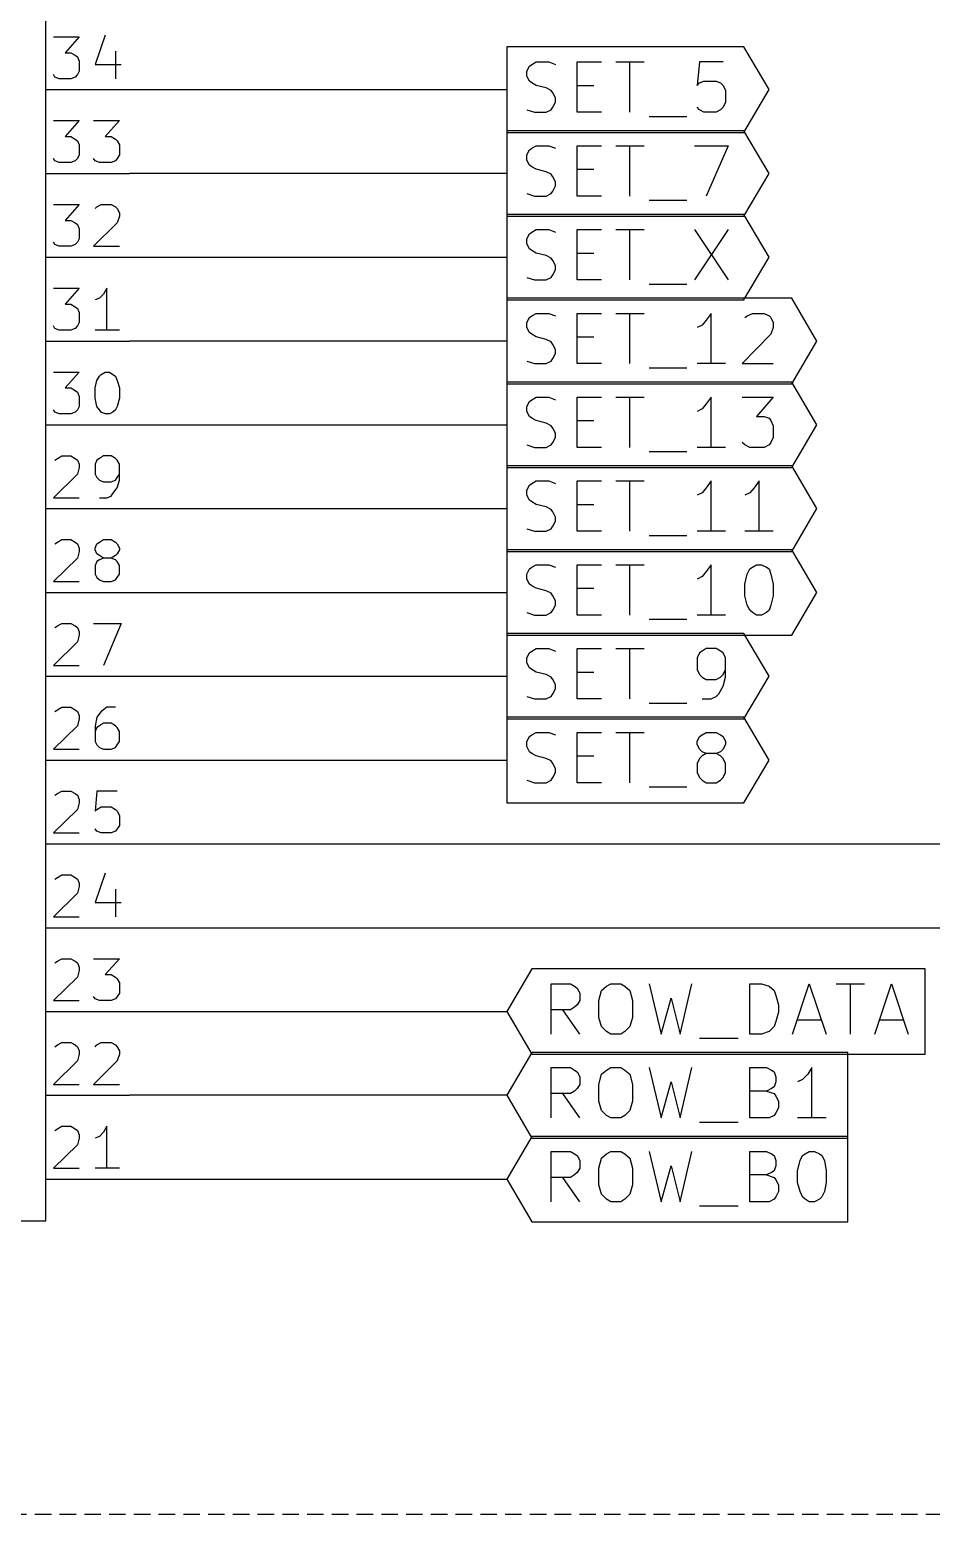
# Model space of a CAD drawing. Extents: x 10 to 287, y -200 to -10.
# Drawn here: x 207.79 to 235.12, y -93.98 to -48.98 of the extents above; entities that cross this region are included whole.
import ezdxf

# ---------------------------------------------------------------- set-up
doc = ezdxf.new("R2010")
doc.units = 0
doc.header["$MEASUREMENT"] = 0
doc.linetypes.add('DASHED', pattern=[0.75, 0.5, -0.25])
for name, color, linetype in [('BLUE3', 171, 'CONTINUOUS'), ('GREEN2', 3, 'CONTINUOUS'), ('LYELLOW', 51, 'CONTINUOUS'), ('RED2', 1, 'CONTINUOUS')]:
    doc.layers.add(name, color=color, linetype=linetype)

msp = doc.modelspace()

# ---------------------------------------------------------------- linework, layer by layer
at = {"layer": 'BLUE3', "linetype": 'DASHED'}
msp.add_line((139.7, -93.98), (281.94, -93.98), dxfattribs=at)
at = {"layer": 'GREEN2', "linetype": 'CONTINUOUS'}
for p, q in [((210.82, -50.8), (222.25, -50.8)), ((222.25, -53.34), (210.82, -53.34)), ((210.82, -55.88), (222.25, -55.88)), ((222.25, -58.42), (210.82, -58.42)), ((210.82, -60.96), (222.25, -60.96)), ((210.82, -63.5), (222.25, -63.5)), ((210.82, -66.04), (222.25, -66.04)), ((210.82, -68.58), (222.25, -68.58)), ((210.82, -71.12), (222.25, -71.12)), ((210.82, -73.66), (236.22, -73.66)), ((210.82, -76.2), (241.3, -76.2)), ((210.82, -78.74), (222.25, -78.74)), ((222.25, -81.28), (210.82, -81.28)), ((210.82, -83.82), (222.25, -83.82))]:
    msp.add_line(p, q, dxfattribs=at)
at = {"layer": 'LYELLOW', "linetype": 'CONTINUOUS'}
for p, q in [((208.28, -85.09), (208.28, -34.29)), ((185.42, -85.09), (208.28, -85.09))]:
    msp.add_line(p, q, dxfattribs=at)
at = {"layer": 'RED2', "linetype": 'CONTINUOUS'}
for p, q in [((208.28, -85.09), (208.28, -34.29)), ((208.509, -49.1998), (209.296, -49.1998)), ((209.296, -49.1998), (208.864, -49.6824)), ((210.083, -49.149), (209.779, -50.038)), ((208.864, -49.6824), (209.042, -49.6824)), ((209.042, -49.6824), (209.169, -49.7586)), ((209.169, -49.7586), (209.245, -49.8094)), ((209.245, -49.8094), (209.296, -49.9364)), ((209.296, -49.9364), (209.296, -50.2412)), ((210.388, -49.6316), (210.388, -50.4698)), ((229.438, -49.5046), (222.25, -49.5046)), ((222.25, -49.5046), (222.25, -50.8)), ((230.2, -50.8), (229.438, -49.5046)), ((208.559, -50.419), (208.509, -50.3428)), ((209.245, -50.3428), (209.169, -50.419)), ((209.296, -50.2412), (209.245, -50.3428)), ((209.779, -50.038), (210.566, -50.038)), ((222.86, -50.2412), (222.936, -50.0888)), ((222.86, -50.3936), (222.86, -50.2412)), ((222.936, -50.546), (222.86, -50.3936)), ((222.936, -50.0888), (223.012, -50.038)), ((223.012, -50.038), (223.139, -49.9618)), ((223.139, -49.9618), (223.52, -49.9618)), ((223.52, -49.9618), (223.723, -50.038)), ((224.384, -51.4858), (224.384, -49.9618)), ((224.384, -49.9618), (225.12, -49.9618)), ((225.552, -49.9618), (226.416, -49.9618)), ((225.984, -51.4858), (225.984, -49.9618)), ((228.092, -49.9618), (228.016, -50.673)), ((228.803, -49.9618), (228.092, -49.9618)), ((208.28, -50.8), (210.82, -50.8)), ((208.686, -50.4698), (208.559, -50.419)), ((209.042, -50.4698), (208.686, -50.4698)), ((209.169, -50.419), (209.042, -50.4698)), ((222.25, -50.8), (222.25, -52.0954)), ((223.012, -50.5968), (222.936, -50.546)), ((223.139, -50.673), (223.012, -50.5968)), ((223.444, -50.7492), (223.139, -50.673)), ((223.596, -50.8254), (223.444, -50.7492)), ((223.647, -50.9016), (223.596, -50.8254)), ((224.384, -50.673), (224.892, -50.673)), ((228.016, -50.673), (228.092, -50.5968)), ((228.092, -50.5968), (228.219, -50.546)), ((228.219, -50.546), (228.6, -50.546)), ((228.6, -50.546), (228.727, -50.5968)), ((228.727, -50.5968), (228.803, -50.673)), ((228.803, -50.673), (228.879, -50.8254)), ((228.879, -50.8254), (228.879, -51.181)), ((229.438, -52.0954), (230.2, -50.8)), ((223.723, -51.054), (223.647, -50.9016)), ((223.647, -51.3334), (223.723, -51.181)), ((223.723, -51.181), (223.723, -51.054)), ((228.879, -51.181), (228.803, -51.3334)), ((208.509, -51.7398), (209.296, -51.7398)), ((209.296, -51.7398), (208.864, -52.2224)), ((209.728, -51.7398), (210.515, -51.7398)), ((210.515, -51.7398), (210.083, -52.2224)), ((222.86, -51.4096), (223.088, -51.4858)), ((223.088, -51.4858), (223.444, -51.4858)), ((223.444, -51.4858), (223.596, -51.4096)), ((223.596, -51.4096), (223.647, -51.3334)), ((225.12, -51.4858), (224.384, -51.4858)), ((226.568, -51.6128), (227.711, -51.6128)), ((228.092, -51.4096), (228.016, -51.3334)), ((228.219, -51.4858), (228.092, -51.4096)), ((228.6, -51.4858), (228.219, -51.4858)), ((228.727, -51.4096), (228.6, -51.4858)), ((228.803, -51.3334), (228.727, -51.4096)), ((229.438, -52.0446), (222.25, -52.0446)), ((222.25, -52.0446), (222.25, -53.34)), ((222.25, -52.0954), (229.438, -52.0954)), ((230.2, -53.34), (229.438, -52.0446)), ((208.864, -52.2224), (209.042, -52.2224)), ((209.042, -52.2224), (209.169, -52.2986)), ((209.169, -52.2986), (209.245, -52.3494)), ((209.245, -52.3494), (209.296, -52.4764)), ((209.296, -52.4764), (209.296, -52.7812)), ((210.083, -52.2224), (210.261, -52.2224)), ((210.261, -52.2224), (210.388, -52.2986)), ((210.388, -52.2986), (210.439, -52.3494)), ((210.439, -52.3494), (210.515, -52.4764)), ((210.515, -52.4764), (210.515, -52.7812)), ((222.86, -52.7812), (222.936, -52.6288)), ((222.936, -52.6288), (223.012, -52.578)), ((223.012, -52.578), (223.139, -52.5018)), ((223.139, -52.5018), (223.52, -52.5018)), ((223.52, -52.5018), (223.723, -52.578)), ((224.384, -54.0258), (224.384, -52.5018)), ((224.384, -52.5018), (225.12, -52.5018)), ((225.552, -52.5018), (226.416, -52.5018)), ((225.984, -54.0258), (225.984, -52.5018)), ((227.94, -52.5018), (228.956, -52.5018)), ((228.956, -52.5018), (228.295, -54.0258)), ((208.559, -52.959), (208.509, -52.8828)), ((208.686, -53.0098), (208.559, -52.959)), ((209.042, -53.0098), (208.686, -53.0098)), ((209.169, -52.959), (209.042, -53.0098)), ((209.245, -52.8828), (209.169, -52.959)), ((209.296, -52.7812), (209.245, -52.8828)), ((209.779, -52.959), (209.728, -52.8828)), ((209.906, -53.0098), (209.779, -52.959)), ((210.261, -53.0098), (209.906, -53.0098)), ((210.388, -52.959), (210.261, -53.0098)), ((210.439, -52.8828), (210.388, -52.959)), ((210.515, -52.7812), (210.439, -52.8828)), ((222.86, -52.9336), (222.86, -52.7812)), ((222.936, -53.086), (222.86, -52.9336)), ((223.012, -53.1368), (222.936, -53.086)), ((208.28, -53.34), (210.82, -53.34)), ((222.25, -53.34), (222.25, -54.6354)), ((223.139, -53.213), (223.012, -53.1368)), ((223.444, -53.2892), (223.139, -53.213)), ((223.596, -53.3654), (223.444, -53.2892)), ((223.647, -53.4416), (223.596, -53.3654)), ((223.723, -53.594), (223.647, -53.4416)), ((224.384, -53.213), (224.892, -53.213)), ((229.438, -54.6354), (230.2, -53.34)), ((222.86, -53.9496), (223.088, -54.0258)), ((223.444, -54.0258), (223.596, -53.9496)), ((223.596, -53.9496), (223.647, -53.8734)), ((223.647, -53.8734), (223.723, -53.721)), ((223.723, -53.721), (223.723, -53.594)), ((208.509, -54.2798), (209.296, -54.2798)), ((209.296, -54.2798), (208.864, -54.7624)), ((209.779, -54.4068), (209.829, -54.356)), ((209.829, -54.356), (209.956, -54.2798)), ((209.956, -54.2798), (210.261, -54.2798)), ((210.261, -54.2798), (210.388, -54.356)), ((210.388, -54.356), (210.439, -54.4068)), ((210.439, -54.4068), (210.515, -54.5338)), ((223.088, -54.0258), (223.444, -54.0258)), ((225.12, -54.0258), (224.384, -54.0258)), ((226.568, -54.1528), (227.711, -54.1528)), ((208.864, -54.7624), (209.042, -54.7624)), ((209.042, -54.7624), (209.169, -54.8386)), ((209.169, -54.8386), (209.245, -54.8894)), ((209.245, -54.8894), (209.296, -55.0164)), ((210.439, -54.8386), (209.728, -55.5498)), ((210.515, -54.6354), (210.439, -54.8386)), ((210.515, -54.5338), (210.515, -54.6354)), ((229.438, -54.5846), (222.25, -54.5846)), ((222.25, -54.5846), (222.25, -55.88)), ((222.25, -54.6354), (229.438, -54.6354)), ((230.2, -55.88), (229.438, -54.5846)), ((209.296, -55.3212), (209.245, -55.4228)), ((209.296, -55.0164), (209.296, -55.3212)), ((222.86, -55.3212), (222.936, -55.1688)), ((222.86, -55.4736), (222.86, -55.3212)), ((222.936, -55.1688), (223.012, -55.118)), ((223.012, -55.118), (223.139, -55.0418)), ((223.139, -55.0418), (223.52, -55.0418)), ((223.52, -55.0418), (223.723, -55.118)), ((224.384, -56.5658), (224.384, -55.0418)), ((224.384, -55.0418), (225.12, -55.0418)), ((225.552, -55.0418), (226.416, -55.0418)), ((225.984, -56.5658), (225.984, -55.0418)), ((227.94, -55.0418), (228.956, -56.5658)), ((228.956, -55.0418), (227.94, -56.5658)), ((208.559, -55.499), (208.509, -55.4228)), ((208.686, -55.5498), (208.559, -55.499)), ((209.042, -55.5498), (208.686, -55.5498)), ((209.169, -55.499), (209.042, -55.5498)), ((209.245, -55.4228), (209.169, -55.499)), ((209.728, -55.5498), (210.515, -55.5498)), ((222.936, -55.626), (222.86, -55.4736)), ((223.012, -55.6768), (222.936, -55.626)), ((223.139, -55.753), (223.012, -55.6768)), ((223.444, -55.8292), (223.139, -55.753)), ((224.384, -55.753), (224.892, -55.753)), ((208.28, -55.88), (210.82, -55.88)), ((222.25, -55.88), (222.25, -57.1754)), ((223.596, -55.9054), (223.444, -55.8292)), ((223.647, -55.9816), (223.596, -55.9054)), ((223.723, -56.134), (223.647, -55.9816)), ((223.723, -56.261), (223.723, -56.134)), ((229.438, -57.1754), (230.2, -55.88)), ((222.86, -56.4896), (223.088, -56.5658)), ((223.088, -56.5658), (223.444, -56.5658)), ((223.444, -56.5658), (223.596, -56.4896)), ((223.596, -56.4896), (223.647, -56.4134)), ((223.647, -56.4134), (223.723, -56.261)), ((225.12, -56.5658), (224.384, -56.5658)), ((226.568, -56.6928), (227.711, -56.6928)), ((208.509, -56.8198), (209.296, -56.8198)), ((209.296, -56.8198), (208.864, -57.3024)), ((209.906, -57.1246), (209.779, -57.1754)), ((210.033, -56.9976), (209.906, -57.1246)), ((210.134, -56.8198), (210.033, -56.9976)), ((210.134, -58.0898), (210.134, -56.8198)), ((230.886, -57.1246), (222.25, -57.1246)), ((222.25, -57.1246), (222.25, -58.42)), ((231.648, -58.42), (230.886, -57.1246)), ((208.864, -57.3024), (209.042, -57.3024)), ((209.042, -57.3024), (209.169, -57.3786)), ((209.169, -57.3786), (209.245, -57.4294)), ((209.245, -57.4294), (209.296, -57.5564)), ((209.296, -57.5564), (209.296, -57.8612)), ((222.25, -57.1754), (229.438, -57.1754)), ((223.012, -57.658), (223.139, -57.5818)), ((223.139, -57.5818), (223.52, -57.5818)), ((223.52, -57.5818), (223.723, -57.658)), ((224.384, -59.1058), (224.384, -57.5818)), ((224.384, -57.5818), (225.12, -57.5818)), ((225.552, -57.5818), (226.416, -57.5818)), ((225.984, -59.1058), (225.984, -57.5818)), ((228.448, -57.5818), (228.295, -57.785)), ((228.448, -59.1058), (228.448, -57.5818)), ((229.54, -57.658), (229.692, -57.5818)), ((229.692, -57.5818), (230.048, -57.5818)), ((230.048, -57.5818), (230.2, -57.658)), ((208.559, -58.039), (208.509, -57.9628)), ((208.686, -58.0898), (208.559, -58.039)), ((209.169, -58.039), (209.042, -58.0898)), ((209.245, -57.9628), (209.169, -58.039)), ((209.296, -57.8612), (209.245, -57.9628)), ((222.86, -57.8612), (222.936, -57.7088)), ((222.86, -58.0136), (222.86, -57.8612)), ((222.936, -58.166), (222.86, -58.0136)), ((222.936, -57.7088), (223.012, -57.658)), ((228.168, -57.9374), (228.016, -58.0136)), ((228.295, -57.785), (228.168, -57.9374)), ((229.464, -57.7088), (229.54, -57.658)), ((230.2, -57.658), (230.251, -57.7088)), ((230.251, -57.7088), (230.327, -57.8612)), ((230.327, -58.0136), (230.251, -58.2168)), ((230.327, -57.8612), (230.327, -58.0136)), ((208.28, -58.42), (210.82, -58.42)), ((209.042, -58.0898), (208.686, -58.0898)), ((210.515, -58.0898), (209.779, -58.0898)), ((222.25, -58.42), (222.25, -59.7154)), ((223.012, -58.2168), (222.936, -58.166)), ((223.139, -58.293), (223.012, -58.2168)), ((223.444, -58.3692), (223.139, -58.293)), ((223.596, -58.4454), (223.444, -58.3692)), ((223.647, -58.5216), (223.596, -58.4454)), ((224.384, -58.293), (224.892, -58.293)), ((230.251, -58.2168), (229.387, -59.1058)), ((230.886, -59.7154), (231.648, -58.42)), ((223.723, -58.674), (223.647, -58.5216)), ((223.647, -58.9534), (223.723, -58.801)), ((223.723, -58.801), (223.723, -58.674)), ((208.509, -59.3598), (209.296, -59.3598)), ((209.296, -59.3598), (208.864, -59.8424)), ((209.956, -59.436), (210.083, -59.3598)), ((210.083, -59.3598), (210.21, -59.3598)), ((210.21, -59.3598), (210.312, -59.436)), ((222.86, -59.0296), (223.088, -59.1058)), ((223.088, -59.1058), (223.444, -59.1058)), ((223.444, -59.1058), (223.596, -59.0296)), ((223.596, -59.0296), (223.647, -58.9534)), ((225.12, -59.1058), (224.384, -59.1058)), ((226.568, -59.2328), (227.711, -59.2328)), ((228.879, -59.1058), (228.016, -59.1058)), ((229.387, -59.1058), (230.327, -59.1058)), ((208.864, -59.8424), (209.042, -59.8424)), ((209.042, -59.8424), (209.169, -59.9186)), ((209.779, -59.8424), (209.829, -59.6138)), ((209.779, -60.1472), (209.779, -59.8424)), ((209.829, -59.6138), (209.906, -59.4868)), ((209.906, -59.4868), (209.956, -59.436)), ((210.312, -59.436), (210.388, -59.4868)), ((210.388, -59.4868), (210.439, -59.6138)), ((210.439, -59.6138), (210.515, -59.8424)), ((210.515, -59.8424), (210.515, -60.1472)), ((230.886, -59.6646), (222.25, -59.6646)), ((222.25, -59.6646), (222.25, -60.96)), ((222.25, -59.7154), (230.886, -59.7154)), ((231.648, -60.96), (230.886, -59.6646)), ((209.169, -59.9186), (209.245, -59.9694)), ((209.245, -59.9694), (209.296, -60.0964)), ((209.296, -60.0964), (209.296, -60.4012)), ((209.829, -60.4012), (209.779, -60.1472)), ((210.515, -60.1472), (210.439, -60.4012)), ((222.86, -60.4012), (222.936, -60.2488)), ((222.936, -60.2488), (223.012, -60.198)), ((223.012, -60.198), (223.139, -60.1218)), ((223.139, -60.1218), (223.52, -60.1218)), ((223.52, -60.1218), (223.723, -60.198)), ((224.384, -61.6458), (224.384, -60.1218)), ((224.384, -60.1218), (225.12, -60.1218)), ((225.552, -60.1218), (226.416, -60.1218)), ((225.984, -61.6458), (225.984, -60.1218)), ((228.448, -60.1218), (228.295, -60.325)), ((228.448, -61.6458), (228.448, -60.1218)), ((229.387, -60.1218), (230.327, -60.1218)), ((230.327, -60.1218), (229.819, -60.706)), ((208.559, -60.579), (208.509, -60.5028)), ((208.686, -60.6298), (208.559, -60.579)), ((209.042, -60.6298), (208.686, -60.6298)), ((209.169, -60.579), (209.042, -60.6298)), ((209.245, -60.5028), (209.169, -60.579)), ((209.296, -60.4012), (209.245, -60.5028)), ((209.906, -60.5028), (209.829, -60.4012)), ((209.956, -60.579), (209.906, -60.5028)), ((210.083, -60.6298), (209.956, -60.579)), ((210.21, -60.6298), (210.083, -60.6298)), ((210.312, -60.579), (210.21, -60.6298)), ((210.388, -60.5028), (210.312, -60.579)), ((210.439, -60.4012), (210.388, -60.5028)), ((222.86, -60.5536), (222.86, -60.4012)), ((222.936, -60.706), (222.86, -60.5536)), ((223.012, -60.7568), (222.936, -60.706)), ((228.168, -60.4774), (228.016, -60.5536)), ((228.295, -60.325), (228.168, -60.4774)), ((229.819, -60.706), (230.048, -60.706)), ((230.048, -60.706), (230.2, -60.7568)), ((208.28, -60.96), (210.82, -60.96)), ((222.25, -60.96), (222.25, -62.2554)), ((223.139, -60.833), (223.012, -60.7568)), ((223.444, -60.9092), (223.139, -60.833)), ((223.596, -60.9854), (223.444, -60.9092)), ((223.647, -61.0616), (223.596, -60.9854)), ((223.723, -61.214), (223.647, -61.0616)), ((224.384, -60.833), (224.892, -60.833)), ((230.2, -60.7568), (230.251, -60.833)), ((230.251, -60.833), (230.327, -60.9854)), ((230.327, -60.9854), (230.327, -61.341)), ((230.886, -62.2554), (231.648, -60.96)), ((222.86, -61.5696), (223.088, -61.6458)), ((223.444, -61.6458), (223.596, -61.5696)), ((223.596, -61.5696), (223.647, -61.4934)), ((223.647, -61.4934), (223.723, -61.341)), ((223.723, -61.341), (223.723, -61.214)), ((229.464, -61.5696), (229.387, -61.4934)), ((229.616, -61.6458), (229.464, -61.5696)), ((230.2, -61.5696), (230.048, -61.6458)), ((230.251, -61.4934), (230.2, -61.5696)), ((230.327, -61.341), (230.251, -61.4934)), ((208.559, -62.0268), (208.636, -61.976)), ((208.636, -61.976), (208.763, -61.8998)), ((208.763, -61.8998), (209.042, -61.8998)), ((209.042, -61.8998), (209.169, -61.976)), ((209.169, -61.976), (209.245, -62.0268)), ((209.245, -62.0268), (209.296, -62.1538)), ((209.829, -62.0268), (209.779, -62.1538)), ((209.906, -61.976), (209.829, -62.0268)), ((210.033, -61.8998), (209.906, -61.976)), ((210.261, -61.8998), (210.033, -61.8998)), ((210.388, -61.976), (210.261, -61.8998)), ((210.439, -62.0268), (210.388, -61.976)), ((210.515, -62.1538), (210.439, -62.0268)), ((223.088, -61.6458), (223.444, -61.6458)), ((225.12, -61.6458), (224.384, -61.6458)), ((226.568, -61.7728), (227.711, -61.7728)), ((228.879, -61.6458), (228.016, -61.6458)), ((230.048, -61.6458), (229.616, -61.6458)), ((209.245, -62.4586), (208.509, -63.1698)), ((209.296, -62.2554), (209.245, -62.4586)), ((209.296, -62.1538), (209.296, -62.2554)), ((209.779, -62.1538), (209.779, -62.4586)), ((209.779, -62.4586), (209.829, -62.5602)), ((210.439, -62.5602), (210.515, -62.4586)), ((210.515, -62.6364), (210.515, -62.1538)), ((230.886, -62.2046), (222.25, -62.2046)), ((222.25, -62.2046), (222.25, -63.5)), ((222.25, -62.2554), (230.886, -62.2554)), ((231.648, -63.5), (230.886, -62.2046)), ((209.829, -62.5602), (209.906, -62.6364)), ((209.906, -62.6364), (210.033, -62.6872)), ((210.033, -62.6872), (210.261, -62.6872)), ((210.261, -62.6872), (210.388, -62.6364)), ((210.312, -63.0428), (210.439, -62.865)), ((210.388, -62.6364), (210.439, -62.5602)), ((210.439, -62.865), (210.515, -62.6364)), ((222.86, -62.9412), (222.936, -62.7888)), ((222.86, -63.0936), (222.86, -62.9412)), ((222.936, -62.7888), (223.012, -62.738)), ((223.012, -62.738), (223.139, -62.6618)), ((223.139, -62.6618), (223.52, -62.6618)), ((223.52, -62.6618), (223.723, -62.738)), ((224.384, -64.1858), (224.384, -62.6618)), ((224.384, -62.6618), (225.12, -62.6618)), ((225.552, -62.6618), (226.416, -62.6618)), ((225.984, -64.1858), (225.984, -62.6618)), ((228.295, -62.865), (228.168, -63.0174)), ((228.448, -62.6618), (228.295, -62.865)), ((228.448, -64.1858), (228.448, -62.6618)), ((229.743, -62.865), (229.616, -63.0174)), ((229.895, -62.6618), (229.743, -62.865)), ((229.895, -64.1858), (229.895, -62.6618)), ((208.509, -63.1698), (209.296, -63.1698)), ((209.906, -63.1698), (210.134, -63.1698)), ((210.134, -63.1698), (210.261, -63.119)), ((210.261, -63.119), (210.312, -63.0428)), ((222.936, -63.246), (222.86, -63.0936)), ((223.012, -63.2968), (222.936, -63.246)), ((223.139, -63.373), (223.012, -63.2968)), ((223.444, -63.4492), (223.139, -63.373)), ((224.384, -63.373), (224.892, -63.373)), ((228.168, -63.0174), (228.016, -63.0936)), ((229.616, -63.0174), (229.464, -63.0936)), ((208.28, -63.5), (210.82, -63.5)), ((222.25, -63.5), (222.25, -64.7954)), ((223.596, -63.5254), (223.444, -63.4492)), ((223.647, -63.6016), (223.596, -63.5254)), ((223.723, -63.754), (223.647, -63.6016)), ((223.647, -64.0334), (223.723, -63.881)), ((223.723, -63.881), (223.723, -63.754)), ((230.886, -64.7954), (231.648, -63.5)), ((222.86, -64.1096), (223.088, -64.1858)), ((223.088, -64.1858), (223.444, -64.1858)), ((223.444, -64.1858), (223.596, -64.1096)), ((223.596, -64.1096), (223.647, -64.0334)), ((225.12, -64.1858), (224.384, -64.1858)), ((226.568, -64.3128), (227.711, -64.3128)), ((228.879, -64.1858), (228.016, -64.1858)), ((230.327, -64.1858), (229.464, -64.1858)), ((208.559, -64.5668), (208.636, -64.516)), ((208.636, -64.516), (208.763, -64.4398)), ((208.763, -64.4398), (209.042, -64.4398)), ((209.042, -64.4398), (209.169, -64.516)), ((209.169, -64.516), (209.245, -64.5668)), ((209.245, -64.5668), (209.296, -64.6938)), ((209.296, -64.6938), (209.296, -64.7954)), ((209.779, -64.6938), (209.829, -64.5668)), ((209.779, -64.7446), (209.779, -64.6938)), ((209.829, -64.8716), (209.779, -64.7446)), ((209.829, -64.5668), (209.906, -64.516)), ((209.906, -64.516), (210.033, -64.4398)), ((210.033, -64.4398), (210.261, -64.4398)), ((210.261, -64.4398), (210.388, -64.516)), ((210.388, -64.516), (210.439, -64.5668)), ((210.439, -64.5668), (210.515, -64.6938)), ((210.515, -64.7446), (210.439, -64.8716)), ((210.515, -64.6938), (210.515, -64.7446)), ((230.886, -64.7446), (222.25, -64.7446)), ((222.25, -64.7446), (222.25, -66.04)), ((231.648, -66.04), (230.886, -64.7446)), ((209.245, -64.9986), (208.509, -65.7098)), ((209.296, -64.7954), (209.245, -64.9986)), ((209.829, -65.1002), (209.779, -65.2272)), ((209.779, -65.2272), (209.779, -65.4812)), ((209.906, -64.9224), (209.829, -64.8716)), ((209.906, -65.0494), (209.829, -65.1002)), ((210.033, -64.9986), (209.906, -64.9224)), ((210.033, -64.9986), (209.906, -65.0494)), ((210.261, -64.9986), (210.033, -64.9986)), ((210.388, -64.9224), (210.261, -64.9986)), ((210.388, -65.0494), (210.261, -64.9986)), ((210.439, -64.8716), (210.388, -64.9224)), ((210.439, -65.1002), (210.388, -65.0494)), ((210.515, -65.2272), (210.439, -65.1002)), ((210.515, -65.4812), (210.515, -65.2272)), ((222.25, -64.7954), (230.886, -64.7954)), ((223.012, -65.278), (223.139, -65.2018)), ((223.139, -65.2018), (223.52, -65.2018)), ((223.52, -65.2018), (223.723, -65.278)), ((224.384, -66.7258), (224.384, -65.2018)), ((224.384, -65.2018), (225.12, -65.2018)), ((225.552, -65.2018), (226.416, -65.2018)), ((225.984, -66.7258), (225.984, -65.2018)), ((228.448, -65.2018), (228.295, -65.405)), ((228.448, -66.7258), (228.448, -65.2018)), ((229.692, -65.278), (229.819, -65.2018)), ((229.819, -65.2018), (229.972, -65.2018)), ((229.972, -65.2018), (230.124, -65.278)), ((209.779, -65.4812), (209.829, -65.5828)), ((209.829, -65.5828), (209.906, -65.659)), ((209.906, -65.659), (210.033, -65.7098)), ((210.261, -65.7098), (210.388, -65.659)), ((210.388, -65.659), (210.439, -65.5828)), ((210.439, -65.5828), (210.515, -65.4812)), ((222.86, -65.4812), (222.936, -65.3288)), ((222.86, -65.6336), (222.86, -65.4812)), ((222.936, -65.786), (222.86, -65.6336)), ((222.936, -65.3288), (223.012, -65.278)), ((228.168, -65.5574), (228.016, -65.6336)), ((228.295, -65.405), (228.168, -65.5574)), ((229.464, -65.786), (229.54, -65.4812)), ((229.54, -65.4812), (229.616, -65.3288)), ((229.616, -65.3288), (229.692, -65.278)), ((230.124, -65.278), (230.2, -65.3288)), ((230.2, -65.3288), (230.251, -65.4812)), ((230.251, -65.4812), (230.327, -65.786)), ((208.28, -66.04), (210.82, -66.04)), ((208.509, -65.7098), (209.296, -65.7098)), ((210.033, -65.7098), (210.261, -65.7098)), ((222.25, -66.04), (222.25, -67.3354)), ((223.012, -65.8368), (222.936, -65.786)), ((223.139, -65.913), (223.012, -65.8368)), ((223.444, -65.9892), (223.139, -65.913)), ((223.596, -66.0654), (223.444, -65.9892)), ((223.647, -66.1416), (223.596, -66.0654)), ((223.723, -66.294), (223.647, -66.1416)), ((224.384, -65.913), (224.892, -65.913)), ((229.464, -66.1416), (229.464, -65.786)), ((229.54, -66.421), (229.464, -66.1416)), ((230.327, -66.1416), (230.251, -66.421)), ((230.327, -65.786), (230.327, -66.1416)), ((230.886, -67.3354), (231.648, -66.04)), ((223.596, -66.6496), (223.647, -66.5734)), ((223.647, -66.5734), (223.723, -66.421)), ((223.723, -66.421), (223.723, -66.294)), ((229.616, -66.5734), (229.54, -66.421)), ((229.692, -66.6496), (229.616, -66.5734)), ((230.2, -66.5734), (230.124, -66.6496)), ((230.251, -66.421), (230.2, -66.5734)), ((208.636, -67.056), (208.763, -66.9798)), ((208.763, -66.9798), (209.042, -66.9798)), ((209.042, -66.9798), (209.169, -67.056)), ((209.728, -66.9798), (210.566, -66.9798)), ((210.566, -66.9798), (210.033, -68.2498)), ((222.86, -66.6496), (223.088, -66.7258)), ((223.088, -66.7258), (223.444, -66.7258)), ((223.444, -66.7258), (223.596, -66.6496)), ((225.12, -66.7258), (224.384, -66.7258)), ((226.568, -66.8528), (227.711, -66.8528)), ((228.879, -66.7258), (228.016, -66.7258)), ((229.819, -66.7258), (229.692, -66.6496)), ((229.972, -66.7258), (229.819, -66.7258)), ((230.124, -66.6496), (229.972, -66.7258)), ((208.559, -67.1068), (208.636, -67.056)), ((209.169, -67.056), (209.245, -67.1068)), ((209.245, -67.1068), (209.296, -67.2338)), ((209.296, -67.3354), (209.245, -67.5386)), ((209.296, -67.2338), (209.296, -67.3354)), ((229.438, -67.2846), (222.25, -67.2846)), ((222.25, -67.2846), (222.25, -68.58)), ((222.25, -67.3354), (230.886, -67.3354)), ((230.2, -68.58), (229.438, -67.2846)), ((209.245, -67.5386), (208.509, -68.2498)), ((222.86, -68.0212), (222.936, -67.8688)), ((222.936, -67.8688), (223.012, -67.818)), ((223.012, -67.818), (223.139, -67.7418)), ((223.139, -67.7418), (223.52, -67.7418)), ((223.52, -67.7418), (223.723, -67.818)), ((224.384, -69.2658), (224.384, -67.7418)), ((224.384, -67.7418), (225.12, -67.7418)), ((225.552, -67.7418), (226.416, -67.7418)), ((225.984, -69.2658), (225.984, -67.7418)), ((228.092, -67.8688), (228.016, -68.0212)), ((228.168, -67.818), (228.092, -67.8688)), ((228.295, -67.7418), (228.168, -67.818)), ((228.6, -67.7418), (228.295, -67.7418)), ((228.727, -67.818), (228.6, -67.7418)), ((228.803, -67.8688), (228.727, -67.818)), ((228.879, -68.0212), (228.803, -67.8688)), ((208.509, -68.2498), (209.296, -68.2498)), ((222.86, -68.1736), (222.86, -68.0212)), ((222.936, -68.326), (222.86, -68.1736)), ((223.012, -68.3768), (222.936, -68.326)), ((223.139, -68.453), (223.012, -68.3768)), ((228.016, -68.0212), (228.016, -68.3768)), ((228.016, -68.3768), (228.092, -68.5292)), ((228.803, -68.5292), (228.879, -68.3768)), ((228.879, -68.6054), (228.879, -68.0212)), ((208.28, -68.58), (210.82, -68.58)), ((222.25, -68.58), (222.25, -69.8754)), ((223.444, -68.5292), (223.139, -68.453)), ((223.596, -68.6054), (223.444, -68.5292)), ((223.647, -68.6816), (223.596, -68.6054)), ((223.723, -68.834), (223.647, -68.6816)), ((223.723, -68.961), (223.723, -68.834)), ((224.384, -68.453), (224.892, -68.453)), ((228.092, -68.5292), (228.168, -68.6054)), ((228.168, -68.6054), (228.295, -68.6816)), ((228.295, -68.6816), (228.6, -68.6816)), ((228.6, -68.6816), (228.727, -68.6054)), ((228.727, -68.6054), (228.803, -68.5292)), ((228.803, -68.8848), (228.879, -68.6054)), ((229.438, -69.8754), (230.2, -68.58)), ((222.86, -69.1896), (223.088, -69.2658)), ((223.088, -69.2658), (223.444, -69.2658)), ((223.444, -69.2658), (223.596, -69.1896)), ((223.596, -69.1896), (223.647, -69.1134)), ((223.647, -69.1134), (223.723, -68.961)), ((225.12, -69.2658), (224.384, -69.2658)), ((228.168, -69.2658), (228.448, -69.2658)), ((228.448, -69.2658), (228.6, -69.1896)), ((228.6, -69.1896), (228.676, -69.1134)), ((228.676, -69.1134), (228.803, -68.8848)), ((208.559, -69.6468), (208.636, -69.596)), ((208.636, -69.596), (208.763, -69.5198)), ((208.763, -69.5198), (209.042, -69.5198)), ((209.042, -69.5198), (209.169, -69.596)), ((209.169, -69.596), (209.245, -69.6468)), ((209.245, -69.6468), (209.296, -69.7738)), ((209.956, -69.6468), (209.829, -69.8246)), ((210.033, -69.596), (209.956, -69.6468)), ((210.134, -69.5198), (210.033, -69.596)), ((210.388, -69.5198), (210.134, -69.5198)), ((226.568, -69.3928), (227.711, -69.3928)), ((209.245, -70.0786), (208.509, -70.7898)), ((209.296, -69.8754), (209.245, -70.0786)), ((209.296, -69.7738), (209.296, -69.8754)), ((209.829, -69.8246), (209.779, -70.0786)), ((209.779, -70.0786), (209.779, -70.5612)), ((209.829, -70.1294), (209.779, -70.2564)), ((209.906, -70.0786), (209.829, -70.1294)), ((210.033, -70.0024), (209.906, -70.0786)), ((210.261, -70.0024), (210.033, -70.0024)), ((210.388, -70.0786), (210.261, -70.0024)), ((210.439, -70.1294), (210.388, -70.0786)), ((210.515, -70.2564), (210.439, -70.1294)), ((229.438, -69.8246), (222.25, -69.8246)), ((222.25, -69.8246), (222.25, -71.12)), ((222.25, -69.8754), (229.438, -69.8754)), ((230.2, -71.12), (229.438, -69.8246)), ((209.779, -70.5612), (209.829, -70.6628)), ((210.439, -70.6628), (210.515, -70.5612)), ((210.515, -70.5612), (210.515, -70.2564)), ((222.86, -70.5612), (222.936, -70.4088)), ((222.86, -70.7136), (222.86, -70.5612)), ((222.936, -70.4088), (223.012, -70.358)), ((223.012, -70.358), (223.139, -70.2818)), ((223.139, -70.2818), (223.52, -70.2818)), ((223.52, -70.2818), (223.723, -70.358)), ((224.384, -71.8058), (224.384, -70.2818)), ((224.384, -70.2818), (225.12, -70.2818)), ((225.552, -70.2818), (226.416, -70.2818)), ((225.984, -71.8058), (225.984, -70.2818)), ((228.016, -70.5612), (228.092, -70.4088)), ((228.016, -70.6374), (228.016, -70.5612)), ((228.092, -70.7898), (228.016, -70.6374)), ((228.092, -70.4088), (228.168, -70.358)), ((228.168, -70.358), (228.295, -70.2818)), ((228.295, -70.2818), (228.6, -70.2818)), ((228.6, -70.2818), (228.727, -70.358)), ((228.727, -70.358), (228.803, -70.4088)), ((228.803, -70.4088), (228.879, -70.5612)), ((228.879, -70.6374), (228.803, -70.7898)), ((228.879, -70.5612), (228.879, -70.6374)), ((208.509, -70.7898), (209.296, -70.7898)), ((209.829, -70.6628), (209.906, -70.739)), ((209.906, -70.739), (210.033, -70.7898)), ((210.033, -70.7898), (210.261, -70.7898)), ((210.261, -70.7898), (210.388, -70.739)), ((210.388, -70.739), (210.439, -70.6628)), ((222.936, -70.866), (222.86, -70.7136)), ((223.012, -70.9168), (222.936, -70.866)), ((223.139, -70.993), (223.012, -70.9168)), ((223.444, -71.0692), (223.139, -70.993)), ((223.596, -71.1454), (223.444, -71.0692)), ((224.384, -70.993), (224.892, -70.993)), ((228.092, -71.0692), (228.016, -71.2216)), ((228.168, -70.866), (228.092, -70.7898)), ((228.168, -70.993), (228.092, -71.0692)), ((228.295, -70.9168), (228.168, -70.866)), ((228.295, -70.9168), (228.168, -70.993)), ((228.6, -70.9168), (228.295, -70.9168)), ((228.727, -70.866), (228.6, -70.9168)), ((228.727, -70.993), (228.6, -70.9168)), ((228.803, -70.7898), (228.727, -70.866)), ((228.803, -71.0692), (228.727, -70.993)), ((228.879, -71.2216), (228.803, -71.0692)), ((208.28, -71.12), (210.82, -71.12)), ((222.25, -71.12), (222.25, -72.4154)), ((223.647, -71.2216), (223.596, -71.1454)), ((223.723, -71.374), (223.647, -71.2216)), ((223.647, -71.6534), (223.723, -71.501)), ((223.723, -71.501), (223.723, -71.374)), ((228.016, -71.2216), (228.016, -71.501)), ((228.016, -71.501), (228.092, -71.6534)), ((228.803, -71.6534), (228.879, -71.501)), ((228.879, -71.501), (228.879, -71.2216)), ((229.438, -72.4154), (230.2, -71.12)), ((222.86, -71.7296), (223.088, -71.8058)), ((223.088, -71.8058), (223.444, -71.8058)), ((223.444, -71.8058), (223.596, -71.7296)), ((223.596, -71.7296), (223.647, -71.6534)), ((225.12, -71.8058), (224.384, -71.8058)), ((226.568, -71.9328), (227.711, -71.9328)), ((228.092, -71.6534), (228.168, -71.7296)), ((228.168, -71.7296), (228.295, -71.8058)), ((228.295, -71.8058), (228.6, -71.8058)), ((228.6, -71.8058), (228.727, -71.7296)), ((228.727, -71.7296), (228.803, -71.6534)), ((208.559, -72.1868), (208.636, -72.136)), ((208.636, -72.136), (208.763, -72.0598)), ((208.763, -72.0598), (209.042, -72.0598)), ((209.042, -72.0598), (209.169, -72.136)), ((209.169, -72.136), (209.245, -72.1868)), ((209.245, -72.1868), (209.296, -72.3138)), ((209.296, -72.4154), (209.245, -72.6186)), ((209.296, -72.3138), (209.296, -72.4154)), ((209.829, -72.0598), (209.779, -72.6694)), ((210.439, -72.0598), (209.829, -72.0598)), ((222.25, -72.4154), (229.438, -72.4154)), ((209.245, -72.6186), (208.509, -73.3298)), ((209.779, -72.6694), (209.829, -72.6186)), ((209.829, -72.6186), (209.956, -72.5424)), ((209.956, -72.5424), (210.261, -72.5424)), ((210.261, -72.5424), (210.388, -72.6186)), ((210.388, -72.6186), (210.439, -72.6694)), ((210.439, -72.6694), (210.515, -72.7964)), ((210.515, -72.7964), (210.515, -73.1012)), ((208.509, -73.3298), (209.296, -73.3298)), ((209.829, -73.279), (209.779, -73.2028)), ((209.956, -73.3298), (209.829, -73.279)), ((210.261, -73.3298), (209.956, -73.3298)), ((210.388, -73.279), (210.261, -73.3298)), ((210.439, -73.2028), (210.388, -73.279)), ((210.515, -73.1012), (210.439, -73.2028)), ((208.28, -73.66), (210.82, -73.66)), ((208.559, -74.7268), (208.636, -74.676)), ((208.636, -74.676), (208.763, -74.5998)), ((208.763, -74.5998), (209.042, -74.5998)), ((209.042, -74.5998), (209.169, -74.676)), ((209.169, -74.676), (209.245, -74.7268)), ((210.083, -74.549), (209.779, -75.438)), ((209.245, -74.7268), (209.296, -74.8538)), ((209.296, -74.9554), (209.245, -75.1586)), ((209.296, -74.8538), (209.296, -74.9554)), ((210.388, -75.0316), (210.388, -75.8698)), ((209.245, -75.1586), (208.509, -75.8698)), ((209.779, -75.438), (210.566, -75.438)), ((208.509, -75.8698), (209.296, -75.8698)), ((208.28, -76.2), (210.82, -76.2)), ((208.559, -77.2668), (208.636, -77.216)), ((208.636, -77.216), (208.763, -77.1398)), ((208.763, -77.1398), (209.042, -77.1398)), ((209.042, -77.1398), (209.169, -77.216)), ((209.169, -77.216), (209.245, -77.2668)), ((209.245, -77.2668), (209.296, -77.3938)), ((209.728, -77.1398), (210.515, -77.1398)), ((210.515, -77.1398), (210.083, -77.6224)), ((209.245, -77.6986), (208.509, -78.4098)), ((209.296, -77.4954), (209.245, -77.6986)), ((209.296, -77.3938), (209.296, -77.4954)), ((210.083, -77.6224), (210.261, -77.6224)), ((210.261, -77.6224), (210.388, -77.6986)), ((210.388, -77.6986), (210.439, -77.7494)), ((210.439, -77.7494), (210.515, -77.8764)), ((223.012, -77.4446), (222.25, -78.74)), ((234.925, -77.4446), (223.012, -77.4446)), ((234.925, -78.74), (234.925, -77.4446)), ((209.779, -78.359), (209.728, -78.2828)), ((210.439, -78.2828), (210.388, -78.359)), ((210.515, -78.1812), (210.439, -78.2828)), ((210.515, -77.8764), (210.515, -78.1812)), ((223.596, -79.4258), (223.596, -77.9018)), ((223.596, -77.9018), (224.18, -77.9018)), ((224.18, -77.9018), (224.307, -77.978)), ((224.307, -77.978), (224.384, -78.0288)), ((224.384, -78.0288), (224.46, -78.1812)), ((224.46, -78.1812), (224.46, -78.4098)), ((225.044, -78.4098), (225.12, -78.105)), ((225.12, -78.105), (225.273, -77.978)), ((225.273, -77.978), (225.4, -77.9018)), ((225.4, -77.9018), (225.704, -77.9018)), ((225.704, -77.9018), (225.831, -77.978)), ((225.831, -77.978), (225.984, -78.105)), ((225.984, -78.105), (226.06, -78.4098)), ((226.568, -77.9018), (226.924, -79.4258)), ((227.508, -79.4258), (227.863, -77.9018)), ((229.616, -79.4258), (229.616, -77.9018)), ((229.616, -77.9018), (229.972, -77.9018)), ((229.972, -77.9018), (230.2, -77.978)), ((230.2, -77.978), (230.353, -78.105)), ((230.353, -78.105), (230.403, -78.2574)), ((230.403, -78.2574), (230.48, -78.5368)), ((230.911, -79.4258), (231.419, -77.9018)), ((231.419, -77.9018), (231.927, -79.4258)), ((232.232, -77.9018), (233.096, -77.9018)), ((232.664, -79.4258), (232.664, -77.9018)), ((233.401, -79.4258), (233.909, -77.9018)), ((233.909, -77.9018), (234.417, -79.4258)), ((208.28, -78.74), (210.82, -78.74)), ((208.509, -78.4098), (209.296, -78.4098)), ((209.906, -78.4098), (209.779, -78.359)), ((210.261, -78.4098), (209.906, -78.4098)), ((210.388, -78.359), (210.261, -78.4098)), ((222.25, -78.74), (223.012, -80.0354)), ((224.18, -78.6892), (223.596, -78.6892)), ((224.46, -79.4258), (223.952, -78.6892)), ((224.307, -78.613), (224.18, -78.6892)), ((224.384, -78.5368), (224.307, -78.613)), ((224.46, -78.4098), (224.384, -78.5368)), ((225.044, -78.9178), (225.044, -78.4098)), ((226.06, -78.4098), (226.06, -78.9178)), ((226.924, -79.4258), (227.228, -78.3336)), ((227.228, -78.3336), (227.508, -79.4258)), ((230.48, -78.5368), (230.48, -78.7654)), ((234.925, -80.0354), (234.925, -78.74)), ((225.12, -79.1972), (225.044, -78.9178)), ((226.06, -78.9178), (225.984, -79.1972)), ((230.403, -79.0448), (230.353, -79.1972)), ((230.48, -78.7654), (230.403, -79.0448)), ((231.064, -78.994), (231.8, -78.994)), ((233.528, -78.994), (234.264, -78.994)), ((225.273, -79.3496), (225.12, -79.1972)), ((225.4, -79.4258), (225.273, -79.3496)), ((225.704, -79.4258), (225.4, -79.4258)), ((225.831, -79.3496), (225.704, -79.4258)), ((225.984, -79.1972), (225.831, -79.3496)), ((228.092, -79.5528), (229.26, -79.5528)), ((229.972, -79.4258), (229.616, -79.4258)), ((230.2, -79.3496), (229.972, -79.4258)), ((230.353, -79.1972), (230.2, -79.3496)), ((208.559, -79.8068), (208.636, -79.756)), ((208.636, -79.756), (208.763, -79.6798)), ((208.763, -79.6798), (209.042, -79.6798)), ((209.042, -79.6798), (209.169, -79.756)), ((209.169, -79.756), (209.245, -79.8068)), ((209.245, -79.8068), (209.296, -79.9338)), ((209.296, -80.0354), (209.245, -80.2386)), ((209.296, -79.9338), (209.296, -80.0354)), ((209.779, -79.8068), (209.829, -79.756)), ((209.829, -79.756), (209.956, -79.6798)), ((209.956, -79.6798), (210.261, -79.6798)), ((210.261, -79.6798), (210.388, -79.756)), ((210.388, -79.756), (210.439, -79.8068)), ((210.439, -79.8068), (210.515, -79.9338)), ((210.515, -80.0354), (210.439, -80.2386)), ((210.515, -79.9338), (210.515, -80.0354)), ((223.012, -79.9846), (222.25, -81.28)), ((232.588, -79.9846), (223.012, -79.9846)), ((223.012, -80.0354), (234.925, -80.0354)), ((232.588, -81.28), (232.588, -79.9846)), ((209.245, -80.2386), (208.509, -80.9498)), ((210.439, -80.2386), (209.728, -80.9498)), ((223.596, -81.9658), (223.596, -80.4418)), ((223.596, -80.4418), (224.18, -80.4418)), ((224.18, -80.4418), (224.307, -80.518)), ((224.307, -80.518), (224.384, -80.5688)), ((225.12, -80.645), (225.273, -80.518)), ((225.273, -80.518), (225.4, -80.4418)), ((225.4, -80.4418), (225.704, -80.4418)), ((225.704, -80.4418), (225.831, -80.518)), ((225.831, -80.518), (225.984, -80.645)), ((226.568, -80.4418), (226.924, -81.9658)), ((227.508, -81.9658), (227.863, -80.4418)), ((229.616, -81.9658), (229.616, -80.4418)), ((229.616, -80.4418), (230.124, -80.4418)), ((230.124, -80.4418), (230.276, -80.518)), ((230.276, -80.518), (230.353, -80.5688)), ((231.496, -80.4418), (231.369, -80.645)), ((231.496, -81.9658), (231.496, -80.4418)), ((208.509, -80.9498), (209.296, -80.9498)), ((209.728, -80.9498), (210.515, -80.9498)), ((224.384, -80.5688), (224.46, -80.7212)), ((224.46, -80.9498), (224.384, -81.0768)), ((224.46, -80.7212), (224.46, -80.9498)), ((225.044, -80.9498), (225.12, -80.645)), ((225.044, -81.4578), (225.044, -80.9498)), ((225.984, -80.645), (226.06, -80.9498)), ((226.06, -80.9498), (226.06, -81.4578)), ((226.924, -81.9658), (227.228, -80.8736)), ((227.228, -80.8736), (227.508, -81.9658)), ((230.353, -80.5688), (230.403, -80.7212)), ((230.403, -80.8736), (230.353, -81.026)), ((230.403, -80.7212), (230.403, -80.8736)), ((231.216, -80.7974), (231.064, -80.8736)), ((231.369, -80.645), (231.216, -80.7974)), ((208.28, -81.28), (210.82, -81.28)), ((222.25, -81.28), (223.012, -82.5754)), ((224.18, -81.2292), (223.596, -81.2292)), ((224.46, -81.9658), (223.952, -81.2292)), ((224.307, -81.153), (224.18, -81.2292)), ((224.384, -81.0768), (224.307, -81.153)), ((230.124, -81.153), (229.616, -81.153)), ((230.276, -81.0768), (230.124, -81.153)), ((230.124, -81.153), (230.353, -81.2292)), ((230.353, -81.026), (230.276, -81.0768)), ((230.353, -81.2292), (230.403, -81.3054)), ((230.403, -81.3054), (230.48, -81.4578)), ((232.588, -82.5754), (232.588, -81.28)), ((225.12, -81.7372), (225.044, -81.4578)), ((225.273, -81.8896), (225.12, -81.7372)), ((225.4, -81.9658), (225.273, -81.8896)), ((225.831, -81.8896), (225.704, -81.9658)), ((225.984, -81.7372), (225.831, -81.8896)), ((226.06, -81.4578), (225.984, -81.7372)), ((230.353, -81.8896), (230.2, -81.9658)), ((230.403, -81.8134), (230.353, -81.8896)), ((230.48, -81.661), (230.403, -81.8134)), ((230.48, -81.4578), (230.48, -81.661)), ((208.559, -82.3468), (208.636, -82.296)), ((208.636, -82.296), (208.763, -82.2198)), ((208.763, -82.2198), (209.042, -82.2198)), ((209.042, -82.2198), (209.169, -82.296)), ((209.169, -82.296), (209.245, -82.3468)), ((210.134, -82.2198), (210.033, -82.3976)), ((210.134, -83.4898), (210.134, -82.2198)), ((225.704, -81.9658), (225.4, -81.9658)), ((228.092, -82.0928), (229.26, -82.0928)), ((230.2, -81.9658), (229.616, -81.9658)), ((231.927, -81.9658), (231.064, -81.9658)), ((209.245, -82.7786), (208.509, -83.4898)), ((209.245, -82.3468), (209.296, -82.4738)), ((209.296, -82.5754), (209.245, -82.7786)), ((209.296, -82.4738), (209.296, -82.5754)), ((209.906, -82.5246), (209.779, -82.5754)), ((210.033, -82.3976), (209.906, -82.5246)), ((223.012, -82.5246), (222.25, -83.82)), ((232.588, -82.5246), (223.012, -82.5246)), ((223.012, -82.5754), (232.588, -82.5754)), ((232.588, -83.82), (232.588, -82.5246)), ((223.596, -84.5058), (223.596, -82.9818)), ((223.596, -82.9818), (224.18, -82.9818)), ((224.18, -82.9818), (224.307, -83.058)), ((224.307, -83.058), (224.384, -83.1088)), ((224.384, -83.1088), (224.46, -83.2612)), ((225.044, -83.4898), (225.12, -83.185)), ((225.12, -83.185), (225.273, -83.058)), ((225.273, -83.058), (225.4, -82.9818)), ((225.4, -82.9818), (225.704, -82.9818)), ((225.704, -82.9818), (225.831, -83.058)), ((225.831, -83.058), (225.984, -83.185)), ((225.984, -83.185), (226.06, -83.4898)), ((226.568, -82.9818), (226.924, -84.5058)), ((227.508, -84.5058), (227.863, -82.9818)), ((229.616, -84.5058), (229.616, -82.9818)), ((229.616, -82.9818), (230.124, -82.9818)), ((230.124, -82.9818), (230.276, -83.058)), ((230.276, -83.058), (230.353, -83.1088)), ((230.353, -83.1088), (230.403, -83.2612)), ((231.14, -83.2612), (231.216, -83.1088)), ((231.216, -83.1088), (231.292, -83.058)), ((231.292, -83.058), (231.419, -82.9818)), ((231.419, -82.9818), (231.572, -82.9818)), ((231.572, -82.9818), (231.724, -83.058)), ((231.724, -83.058), (231.8, -83.1088)), ((231.8, -83.1088), (231.877, -83.2612)), ((208.509, -83.4898), (209.296, -83.4898)), ((210.515, -83.4898), (209.779, -83.4898)), ((224.384, -83.6168), (224.307, -83.693)), ((224.46, -83.4898), (224.384, -83.6168)), ((224.46, -83.2612), (224.46, -83.4898)), ((225.044, -83.9978), (225.044, -83.4898)), ((226.06, -83.4898), (226.06, -83.9978)), ((226.924, -84.5058), (227.228, -83.4136)), ((227.228, -83.4136), (227.508, -84.5058)), ((230.276, -83.6168), (230.124, -83.693)), ((230.353, -83.566), (230.276, -83.6168)), ((230.403, -83.4136), (230.353, -83.566)), ((230.403, -83.2612), (230.403, -83.4136)), ((231.064, -83.566), (231.14, -83.2612)), ((231.064, -83.9216), (231.064, -83.566)), ((231.877, -83.2612), (231.927, -83.566)), ((231.927, -83.566), (231.927, -83.9216)), ((208.28, -83.82), (210.82, -83.82)), ((222.25, -83.82), (223.012, -85.1154)), ((224.18, -83.7692), (223.596, -83.7692)), ((224.46, -84.5058), (223.952, -83.7692)), ((224.307, -83.693), (224.18, -83.7692)), ((225.12, -84.2772), (225.044, -83.9978)), ((226.06, -83.9978), (225.984, -84.2772)), ((230.124, -83.693), (229.616, -83.693)), ((230.124, -83.693), (230.353, -83.7692)), ((230.353, -83.7692), (230.403, -83.8454)), ((230.403, -83.8454), (230.48, -83.9978)), ((230.48, -83.9978), (230.48, -84.201)), ((231.14, -84.201), (231.064, -83.9216)), ((231.927, -83.9216), (231.877, -84.201)), ((232.588, -85.1154), (232.588, -83.82)), ((225.273, -84.4296), (225.12, -84.2772)), ((225.4, -84.5058), (225.273, -84.4296)), ((225.704, -84.5058), (225.4, -84.5058)), ((225.831, -84.4296), (225.704, -84.5058)), ((225.984, -84.2772), (225.831, -84.4296)), ((230.2, -84.5058), (229.616, -84.5058)), ((230.353, -84.4296), (230.2, -84.5058)), ((230.403, -84.3534), (230.353, -84.4296)), ((230.48, -84.201), (230.403, -84.3534)), ((231.216, -84.3534), (231.14, -84.201)), ((231.292, -84.4296), (231.216, -84.3534)), ((231.419, -84.5058), (231.292, -84.4296)), ((231.572, -84.5058), (231.419, -84.5058)), ((231.724, -84.4296), (231.572, -84.5058)), ((231.8, -84.3534), (231.724, -84.4296)), ((231.877, -84.201), (231.8, -84.3534)), ((228.092, -84.6328), (229.26, -84.6328)), ((185.42, -85.09), (208.28, -85.09)), ((223.012, -85.1154), (232.588, -85.1154))]:
    msp.add_line(p, q, dxfattribs=at)

doc.saveas('drawing.dxf')
